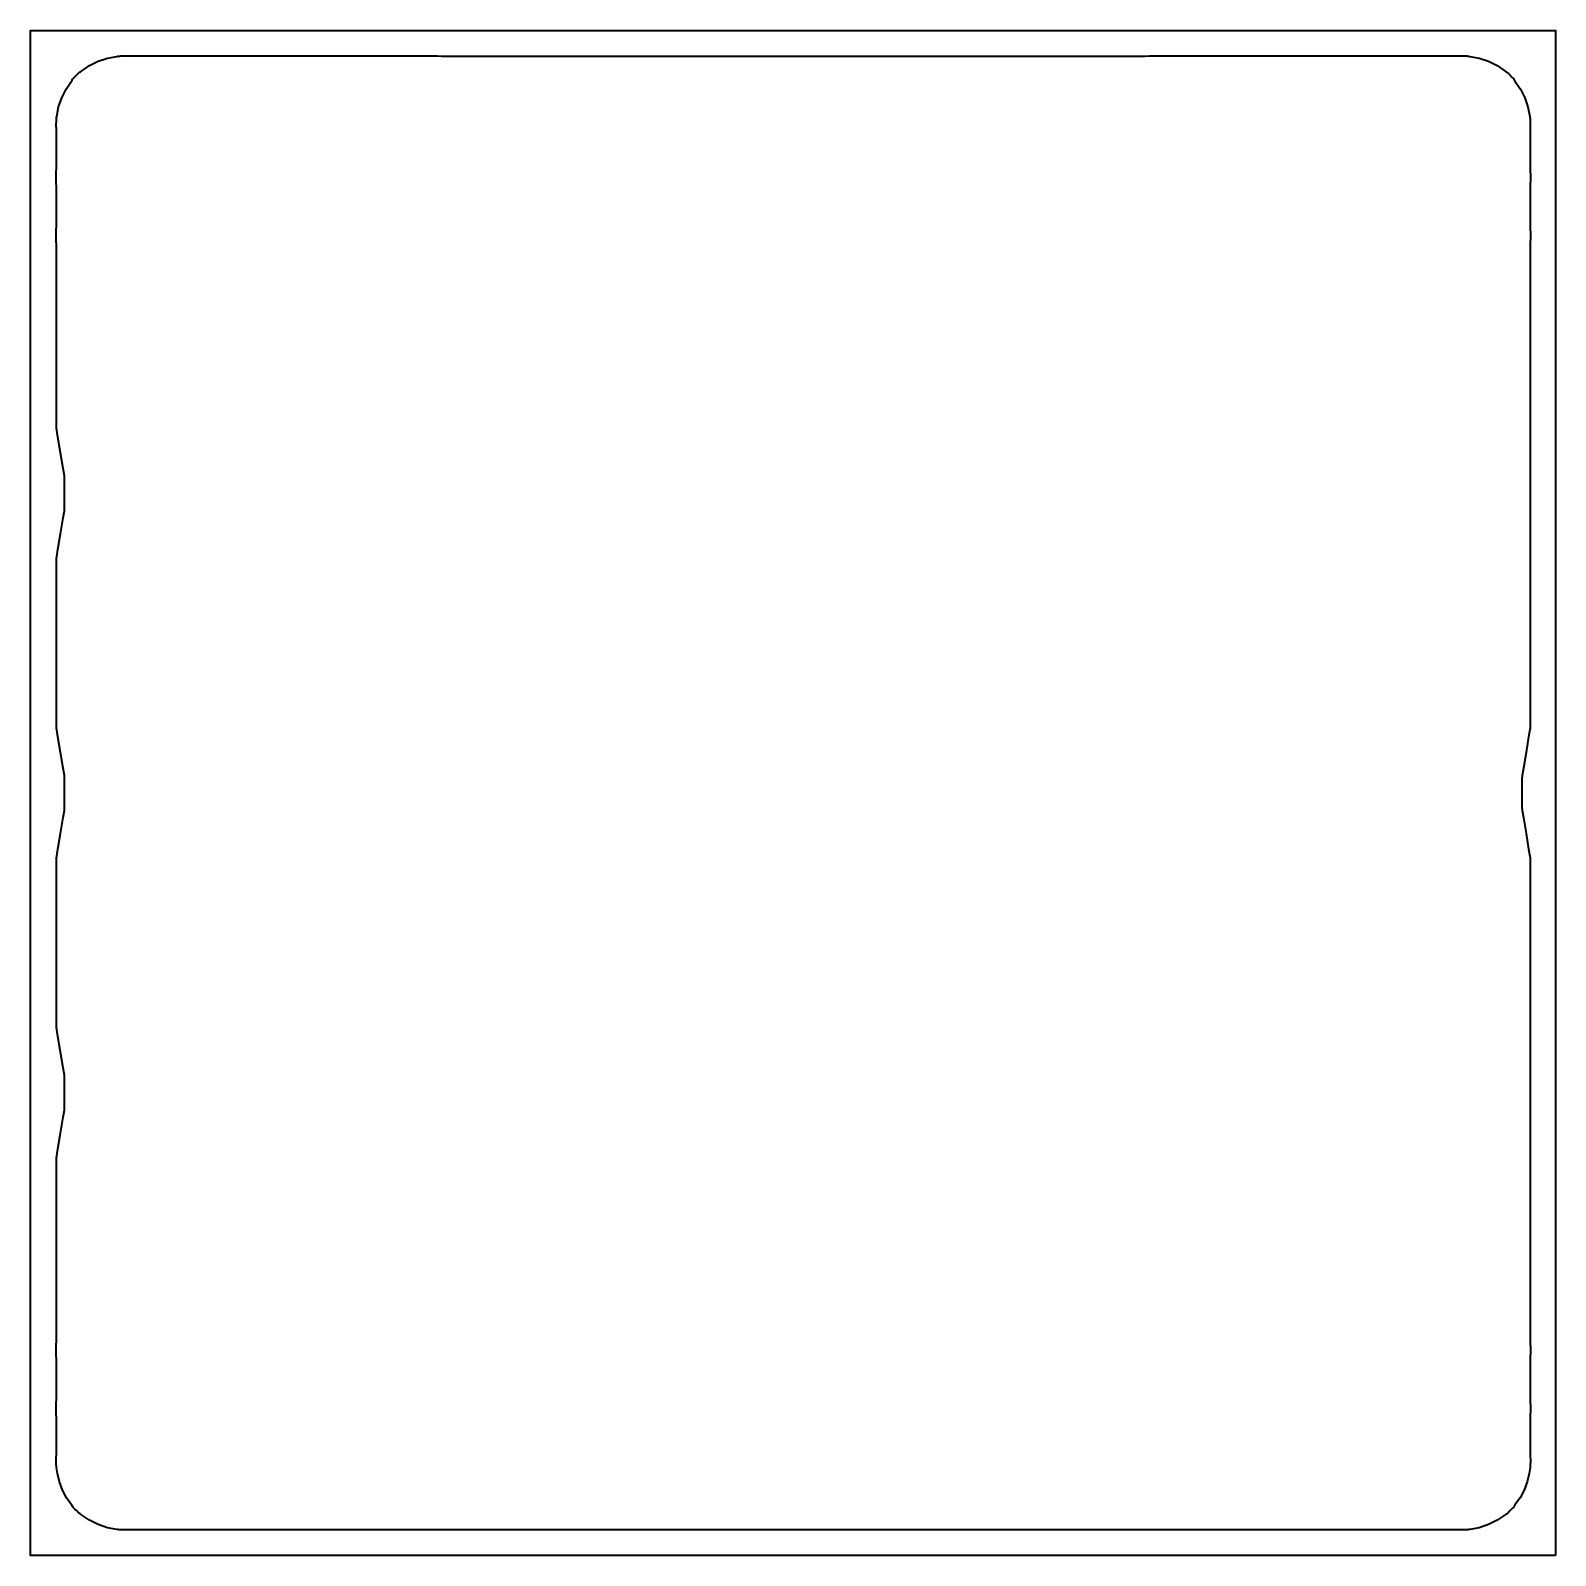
# Model space of a CAD drawing. Header units: millimetres. Extents: x -195 to 404, y -151 to 448.
import ezdxf

# ---------------------------------------------------------------- set-up
doc = ezdxf.new("R2010")
doc.units = ezdxf.units.MM
doc.header["$MEASUREMENT"] = 0
doc.layers.get('0').update_dxf_attribs({"lineweight": 0})
doc.layers.add('Safety', color=7, linetype='Continuous', lineweight=0)

msp = doc.modelspace()

# ---------------------------------------------------------------- linework, layer by layer
at = {"color": 240, "lineweight": 35, "true_color": 0xed2224}
msp.add_lwpolyline([(388.59, 428.13), (390.78, 424.99), (392.49, 421.59), (393.69, 417.98), (394.36, 414.21), (394.37, 414.21), (394.37, 414.21), (394.37, 414.21), (394.38, 414.21), (394.46, 413.82), (394.52, 413.44), (394.56, 413.05), (394.58, 412.66), (394.59, 412.38), (394.59, 412.11), (394.6, 411.84), (394.6, 411.57), (394.6, 411.37), (394.6, 410.93), (394.6, 410.49), (394.6, 410.29), (394.59, 409.7), (394.58, 409.21), (394.55, 408.88), (394.52, 408.75), (394.52, 408.74), (394.52, 408.74), (394.51, 408.74), (394.51, 408.74), (394.51, 405.19), (394.51, 401.65), (394.51, 398.1), (394.51, 394.56), (394.55, 394.3), (394.59, 393.64), (394.61, 392.68), (394.62, 391.5), (394.62, 390.9), (394.62, 390.3), (394.62, 389.7), (394.62, 389.09), (394.61, 387.92), (394.59, 386.95), (394.55, 386.29), (394.51, 386.04), (394.51, 382.44), (394.51, 378.85), (394.51, 375.25), (394.51, 371.65), (394.55, 371.4), (394.59, 370.74), (394.61, 369.77), (394.62, 368.6), (394.62, 367.99), (394.62, 367.39), (394.62, 366.79), (394.62, 366.19), (394.61, 365.01), (394.59, 364.05), (394.55, 363.39), (394.51, 363.13), (394.51, 315.95), (394.51, 268.78), (394.51, 221.6), (394.51, 174.42), (394.51, 174.42), (394.51, 174.42), (394.51, 174.42), (394.51, 174.42), (394.5, 174.16), (394.49, 173.89), (394.46, 173.63), (394.42, 173.37), (393.95, 170.56), (392.92, 164.39), (391.89, 158.21), (391.42, 155.4), (391.38, 155.14), (391.35, 154.88), (391.33, 154.62), (391.33, 154.35), (391.33, 152.53), (391.33, 148.52), (391.33, 144.51), (391.33, 142.69), (391.33, 142.42), (391.35, 142.16), (391.38, 141.9), (391.42, 141.64), (391.89, 138.83), (392.92, 132.65), (393.95, 126.48), (394.42, 123.67), (394.46, 123.41), (394.49, 123.14), (394.5, 122.88), (394.51, 122.62), (394.51, 122.62), (394.51, 122.62), (394.51, 122.62), (394.51, 122.62), (394.51, 75.44), (394.51, 28.26), (394.51, -18.91), (394.51, -66.09), (394.55, -66.35), (394.59, -67.01), (394.61, -67.97), (394.62, -69.15), (394.62, -69.75), (394.62, -70.35), (394.62, -70.96), (394.62, -71.56), (394.61, -72.73), (394.59, -73.7), (394.55, -74.36), (394.51, -74.61), (394.51, -78.21), (394.51, -81.81), (394.51, -85.4), (394.51, -89), (394.55, -89.26), (394.59, -89.91), (394.61, -90.88), (394.62, -92.05), (394.62, -92.66), (394.62, -93.26), (394.62, -93.86), (394.62, -94.46), (394.61, -95.64), (394.59, -96.6), (394.55, -97.26), (394.51, -97.52), (394.51, -100.71), (394.51, -103.9), (394.51, -107.09), (394.51, -110.28), (394.55, -110.72), (394.59, -111.4), (394.61, -112.26), (394.62, -113.25), (394.62, -113.57), (394.62, -113.9), (394.62, -114.22), (394.62, -114.55), (394.61, -114.83), (394.61, -115.12), (394.6, -115.4), (394.6, -115.69), (394.55, -116.47), (394.46, -117.26), (394.32, -118.03), (394.14, -118.79), (393.36, -122.12), (392.16, -125.3), (390.56, -128.3), (388.59, -131.09), (388.59, -131.1), (388.6, -131.1), (388.6, -131.11), (388.6, -131.12), (388.4, -131.46), (388.18, -131.78), (387.94, -132.09), (387.67, -132.38), (387.27, -132.81), (386.86, -133.23), (386.43, -133.65), (386, -134.05), (385.72, -134.32), (385.41, -134.57), (385.09, -134.79), (384.74, -134.98), (384.73, -134.98), (384.73, -134.97), (384.72, -134.97), (384.71, -134.97), (381.57, -137.16), (378.17, -138.86), (374.56, -140.07), (370.79, -140.74), (370.79, -140.75), (370.79, -140.75), (370.79, -140.75), (370.79, -140.76), (370.41, -140.84), (370.02, -140.9), (369.63, -140.94), (369.24, -140.96), (368.97, -140.96), (368.69, -140.97), (368.42, -140.97), (368.15, -140.98), (367.83, -140.98), (367.51, -140.98), (367.2, -140.98), (366.88, -140.98), (366.62, -140.98), (366.35, -140.98), (366.09, -140.98), (365.83, -140.98), (336.53, -140.98), (307.24, -140.98), (277.94, -140.98), (248.64, -140.98), (246.75, -140.97), (244.93, -140.96), (243.24, -140.93), (241.72, -140.89), (173.42, -140.89), (105.12, -140.89), (36.82, -140.89), (-31.48, -140.89), (-33.21, -140.91), (-34.94, -140.93), (-36.67, -140.96), (-38.4, -140.98), (-67.7, -140.98), (-96.99, -140.98), (-126.29, -140.98), (-155.59, -140.98), (-155.85, -140.98), (-156.11, -140.98), (-156.37, -140.98), (-156.63, -140.98), (-156.83, -140.98), (-157.27, -140.98), (-157.71, -140.98), (-157.91, -140.98), (-158.18, -140.98), (-158.45, -140.97), (-158.72, -140.97), (-159, -140.96), (-159.39, -140.95), (-159.78, -140.91), (-160.16, -140.85), (-160.55, -140.76), (-160.55, -140.75), (-160.55, -140.75), (-160.55, -140.75), (-160.55, -140.74), (-164.32, -140.07), (-167.93, -138.86), (-171.33, -137.16), (-174.47, -134.97), (-174.48, -134.97), (-174.48, -134.97), (-174.49, -134.98), (-174.5, -134.98), (-174.84, -134.78), (-175.16, -134.56), (-175.47, -134.32), (-175.76, -134.05), (-176.19, -133.65), (-176.61, -133.23), (-177.03, -132.81), (-177.43, -132.38), (-177.7, -132.1), (-177.95, -131.79), (-178.17, -131.46), (-178.36, -131.12), (-178.36, -131.11), (-178.35, -131.1), (-178.35, -131.1), (-178.35, -131.09), (-180.32, -128.3), (-181.92, -125.3), (-183.12, -122.12), (-183.9, -118.79), (-184.08, -118.03), (-184.21, -117.25), (-184.31, -116.47), (-184.35, -115.69), (-184.36, -115.4), (-184.37, -115.12), (-184.38, -114.83), (-184.38, -114.55), (-184.38, -114.34), (-184.38, -113.9), (-184.38, -113.45), (-184.38, -113.25), (-184.37, -112.26), (-184.35, -111.4), (-184.31, -110.72), (-184.27, -110.28), (-184.27, -107.09), (-184.27, -103.9), (-184.27, -100.71), (-184.27, -97.52), (-184.31, -97.26), (-184.34, -96.6), (-184.37, -95.64), (-184.38, -94.46), (-184.38, -93.86), (-184.38, -93.26), (-184.38, -92.66), (-184.38, -92.05), (-184.37, -90.88), (-184.34, -89.91), (-184.31, -89.26), (-184.27, -89), (-184.27, -85.4), (-184.27, -81.81), (-184.27, -78.21), (-184.27, -74.61), (-184.31, -74.36), (-184.34, -73.7), (-184.37, -72.73), (-184.38, -71.56), (-184.38, -70.96), (-184.38, -70.35), (-184.38, -69.75), (-184.38, -69.15), (-184.37, -67.97), (-184.34, -67.01), (-184.31, -66.35), (-184.27, -66.09), (-184.27, -48.34), (-184.27, -30.59), (-184.27, -12.84), (-184.27, 4.91), (-184.27, 4.91), (-184.27, 4.91), (-184.27, 4.91), (-184.27, 4.91), (-184.26, 5.17), (-184.24, 5.44), (-184.22, 5.7), (-184.18, 5.96), (-183.71, 8.77), (-182.68, 14.94), (-181.64, 21.12), (-181.17, 23.93), (-181.14, 24.19), (-181.11, 24.45), (-181.09, 24.71), (-181.09, 24.98), (-181.09, 26.8), (-181.09, 30.81), (-181.09, 34.82), (-181.09, 36.65), (-181.09, 36.91), (-181.11, 37.17), (-181.14, 37.43), (-181.17, 37.7), (-181.64, 40.5), (-182.68, 46.68), (-183.71, 52.86), (-184.18, 55.66), (-184.22, 55.92), (-184.24, 56.19), (-184.26, 56.45), (-184.27, 56.71), (-184.27, 56.71), (-184.27, 56.71), (-184.27, 56.71), (-184.27, 56.71), (-184.27, 73.19), (-184.27, 89.67), (-184.27, 106.14), (-184.27, 122.62), (-184.27, 122.62), (-184.27, 122.62), (-184.27, 122.62), (-184.27, 122.62), (-184.26, 122.88), (-184.24, 123.14), (-184.22, 123.41), (-184.18, 123.67), (-183.71, 126.48), (-182.68, 132.65), (-181.64, 138.83), (-181.17, 141.64), (-181.14, 141.9), (-181.11, 142.16), (-181.09, 142.42), (-181.09, 142.69), (-181.09, 144.51), (-181.09, 148.52), (-181.09, 152.53), (-181.09, 154.35), (-181.09, 154.62), (-181.11, 154.88), (-181.14, 155.14), (-181.17, 155.4), (-181.64, 158.21), (-182.68, 164.39), (-183.71, 170.56), (-184.18, 173.37), (-184.22, 173.63), (-184.24, 173.89), (-184.26, 174.16), (-184.27, 174.42), (-184.27, 174.42), (-184.27, 174.42), (-184.27, 174.42), (-184.27, 174.42), (-184.27, 190.9), (-184.27, 207.37), (-184.27, 223.85), (-184.27, 240.33), (-184.27, 240.33), (-184.27, 240.33), (-184.27, 240.33), (-184.27, 240.33), (-184.26, 240.59), (-184.24, 240.85), (-184.22, 241.12), (-184.18, 241.38), (-183.71, 244.18), (-182.68, 250.36), (-181.64, 256.54), (-181.17, 259.34), (-181.14, 259.6), (-181.11, 259.87), (-181.09, 260.13), (-181.09, 260.39), (-181.09, 262.22), (-181.09, 266.23), (-181.09, 270.24), (-181.09, 272.06), (-181.09, 272.33), (-181.11, 272.59), (-181.14, 272.85), (-181.17, 273.11), (-181.64, 275.92), (-182.68, 282.1), (-183.71, 288.27), (-184.18, 291.08), (-184.22, 291.34), (-184.24, 291.6), (-184.26, 291.87), (-184.27, 292.13), (-184.27, 292.13), (-184.27, 292.13), (-184.27, 292.13), (-184.27, 292.13), (-184.27, 309.88), (-184.27, 327.63), (-184.27, 345.38), (-184.27, 363.13), (-184.31, 363.39), (-184.34, 364.05), (-184.37, 365.01), (-184.38, 366.19), (-184.38, 366.79), (-184.38, 367.39), (-184.38, 367.99), (-184.38, 368.6), (-184.37, 369.77), (-184.34, 370.74), (-184.31, 371.4), (-184.27, 371.65), (-184.27, 375.25), (-184.27, 378.85), (-184.27, 382.44), (-184.27, 386.04), (-184.31, 386.29), (-184.34, 386.95), (-184.37, 387.92), (-184.38, 389.09), (-184.38, 389.7), (-184.38, 390.3), (-184.38, 390.9), (-184.38, 391.5), (-184.37, 392.68), (-184.34, 393.64), (-184.31, 394.3), (-184.27, 394.56), (-184.27, 398.1), (-184.27, 401.65), (-184.27, 405.19), (-184.27, 408.74), (-184.27, 408.74), (-184.27, 408.74), (-184.28, 408.74), (-184.28, 408.75), (-184.31, 408.88), (-184.34, 409.21), (-184.35, 409.7), (-184.36, 410.29), (-184.36, 410.61), (-184.36, 410.93), (-184.36, 411.25), (-184.36, 411.57), (-184.35, 411.84), (-184.35, 412.11), (-184.34, 412.38), (-184.33, 412.66), (-184.33, 413.05), (-184.29, 413.44), (-184.23, 413.82), (-184.14, 414.21), (-184.13, 414.21), (-184.13, 414.21), (-184.12, 414.21), (-184.12, 414.21), (-183.45, 417.98), (-182.24, 421.59), (-180.54, 424.99), (-178.35, 428.13), (-178.35, 428.14), (-178.35, 428.14), (-178.36, 428.15), (-178.36, 428.16), (-178.16, 428.5), (-177.94, 428.82), (-177.69, 429.13), (-177.43, 429.42), (-177.03, 429.85), (-176.61, 430.27), (-176.19, 430.69), (-175.76, 431.09), (-175.48, 431.36), (-175.17, 431.61), (-174.84, 431.83), (-174.5, 432.02), (-174.49, 432.02), (-174.48, 432.01), (-174.48, 432.01), (-174.47, 432.01), (-171.33, 434.2), (-167.93, 435.9), (-164.32, 437.11), (-160.55, 437.78), (-160.55, 437.79), (-160.55, 437.79), (-160.55, 437.79), (-160.55, 437.8), (-160.16, 437.88), (-159.78, 437.94), (-159.39, 437.98), (-159, 438), (-158.72, 438.01), (-158.45, 438.01), (-158.18, 438.02), (-157.91, 438.02), (-157.71, 438.02), (-157.27, 438.02), (-156.83, 438.02), (-156.63, 438.02), (-156.37, 438.02), (-156.11, 438.02), (-155.85, 438.02), (-155.59, 438.02), (-126.29, 438.02), (-96.99, 438.02), (-67.7, 438.02), (-38.4, 438.02), (-36.5, 438.01), (-34.69, 438), (-33, 437.97), (-31.48, 437.93), (36.82, 437.93), (105.12, 437.93), (173.42, 437.93), (241.72, 437.93), (243.24, 437.97), (244.93, 438), (246.75, 438.01), (248.64, 438.02), (277.94, 438.02), (307.24, 438.02), (336.53, 438.02), (365.83, 438.02), (366.68, 438.01), (367.54, 438.01), (368.39, 438), (369.24, 438), (369.63, 437.99), (370.02, 437.95), (370.41, 437.89), (370.79, 437.8), (370.79, 437.79), (370.79, 437.79), (370.79, 437.79), (370.79, 437.78), (374.56, 437.11), (378.17, 435.9), (381.57, 434.2), (384.71, 432.01), (384.72, 432.01), (384.73, 432.01), (384.73, 432.02), (384.74, 432.02), (385.08, 431.82), (385.4, 431.6), (385.71, 431.35), (386, 431.09), (386.43, 430.69), (386.86, 430.27), (387.27, 429.85), (387.67, 429.42), (387.94, 429.14), (388.19, 428.83), (388.41, 428.5), (388.6, 428.16)], dxfattribs=at)
at = {"layer": 'Safety', "color": 240, "lineweight": 35, "true_color": 0xed2224}
msp.add_lwpolyline([(404.5, -151), (-194.5, -151), (-194.5, 448), (404.5, 448)], close=True, dxfattribs=at)

doc.saveas('drawing.dxf')
